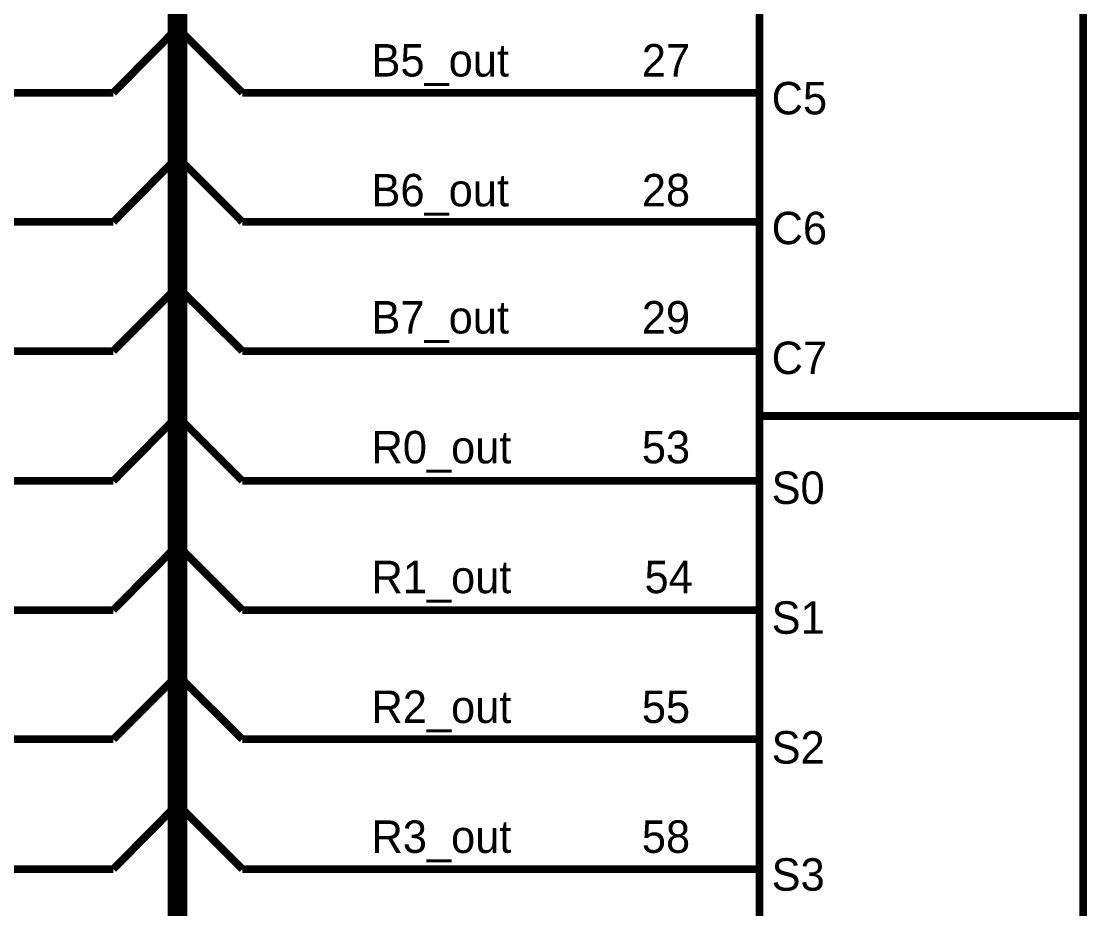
# Model space of a CAD drawing. Header units: inches. Extents: x 0 to 841, y 0 to 594.
# Drawn here: x 596.47 to 637.84, y 420.95 to 455.23 of the extents above; entities that cross this region are included whole.
import ezdxf

# ---------------------------------------------------------------- set-up
doc = ezdxf.new("R2010")
doc.units = ezdxf.units.IN
doc.layers.add('Sheet', color=255, linetype='Continuous')

msp = doc.modelspace()

# ---------------------------------------------------------------- linework, layer by layer
at = {"layer": 'Sheet'}
for points in [[(602.502, 519.972, 0.749, 0.749, 0), (602.502, 519.972, 0.749, 0.749, 0), (602.502, 404.998, 0.749, 0.749, 0)], [(637.518, 519.972, 0.3, 0.3, 0), (637.518, 344.976, 0.3, 0.3, 0)], [(600.02, 452.477, 0.3, 0.3, 0), (602.502, 454.985, 0.3, 0.3, 0)], [(605.011, 452.477, 0.3, 0.3, 0), (602.502, 454.985, 0.3, 0.3, 0)], [(572.504, 452.477, 0.3, 0.3, 0), (577.521, 452.477, 0.3, 0.3, 0), (577.521, 452.477, 0.3, 0.3, 0), (600.02, 452.477, 0.3, 0.3, 0)], [(605.011, 452.477, 0.3, 0.3, 0), (620.01, 452.477, 0.3, 0.3, 0)], [(625.001, 452.477, 0.3, 0.3, 0), (620.01, 452.477, 0.3, 0.3, 0)], [(600.02, 447.486, 0.3, 0.3, 0), (602.502, 449.994, 0.3, 0.3, 0)], [(605.011, 447.486, 0.3, 0.3, 0), (602.502, 449.994, 0.3, 0.3, 0)], [(572.504, 447.486, 0.3, 0.3, 0), (577.521, 447.486, 0.3, 0.3, 0), (577.521, 447.486, 0.3, 0.3, 0), (600.02, 447.486, 0.3, 0.3, 0)], [(620.01, 447.486, 0.3, 0.3, 0), (605.011, 447.486, 0.3, 0.3, 0), (605.011, 447.486, 0.3, 0.3, 0)], [(625.001, 447.486, 0.3, 0.3, 0), (620.01, 447.486, 0.3, 0.3, 0)], [(600.02, 442.495, 0.3, 0.3, 0), (602.502, 444.977, 0.3, 0.3, 0)], [(605.011, 442.495, 0.3, 0.3, 0), (602.502, 444.977, 0.3, 0.3, 0)], [(572.504, 442.495, 0.3, 0.3, 0), (577.521, 442.495, 0.3, 0.3, 0), (577.521, 442.495, 0.3, 0.3, 0), (600.02, 442.495, 0.3, 0.3, 0)], [(605.011, 442.495, 0.3, 0.3, 0), (620.01, 442.495, 0.3, 0.3, 0)], [(625.001, 442.495, 0.3, 0.3, 0), (620.01, 442.495, 0.3, 0.3, 0)], [(600.02, 437.478, 0.3, 0.3, 0), (602.502, 439.986, 0.3, 0.3, 0)], [(605.011, 437.478, 0.3, 0.3, 0), (602.502, 439.986, 0.3, 0.3, 0)], [(637.518, 439.986, 0.3, 0.3, 0), (625.001, 439.986, 0.3, 0.3, 0)], [(572.504, 437.478, 0.3, 0.3, 0), (577.521, 437.478, 0.3, 0.3, 0), (577.521, 437.478, 0.3, 0.3, 0), (600.02, 437.478, 0.3, 0.3, 0)], [(605.011, 437.478, 0.3, 0.3, 0), (620.01, 437.478, 0.3, 0.3, 0), (620.01, 437.478, 0.3, 0.3, 0)], [(625.001, 437.478, 0.3, 0.3, 0), (620.01, 437.478, 0.3, 0.3, 0)], [(600.02, 432.487, 0.3, 0.3, 0), (602.502, 434.996, 0.3, 0.3, 0)], [(605.011, 432.487, 0.3, 0.3, 0), (602.502, 434.996, 0.3, 0.3, 0)], [(572.504, 432.487, 0.3, 0.3, 0), (577.521, 432.487, 0.3, 0.3, 0), (577.521, 432.487, 0.3, 0.3, 0), (600.02, 432.487, 0.3, 0.3, 0)], [(620.01, 432.487, 0.3, 0.3, 0), (605.011, 432.487, 0.3, 0.3, 0)], [(625.001, 432.487, 0.3, 0.3, 0), (620.01, 432.487, 0.3, 0.3, 0)], [(600.02, 427.496, 0.3, 0.3, 0), (602.502, 429.978, 0.3, 0.3, 0)], [(605.011, 427.496, 0.3, 0.3, 0), (602.502, 429.978, 0.3, 0.3, 0)], [(572.504, 427.496, 0.3, 0.3, 0), (600.02, 427.496, 0.3, 0.3, 0)], [(605.011, 427.496, 0.3, 0.3, 0), (620.01, 427.496, 0.3, 0.3, 0)], [(625.001, 427.496, 0.3, 0.3, 0), (620.01, 427.496, 0.3, 0.3, 0)], [(600.02, 422.479, 0.3, 0.3, 0), (602.502, 424.988, 0.3, 0.3, 0)], [(605.011, 422.479, 0.3, 0.3, 0), (602.502, 424.988, 0.3, 0.3, 0)], [(572.504, 422.479, 0.3, 0.3, 0), (577.521, 422.479, 0.3, 0.3, 0), (577.521, 422.479, 0.3, 0.3, 0), (600.02, 422.479, 0.3, 0.3, 0)], [(620.01, 422.479, 0.3, 0.3, 0), (605.011, 422.479, 0.3, 0.3, 0)], [(625.001, 422.479, 0.3, 0.3, 0), (620.01, 422.479, 0.3, 0.3, 0)]]:
    msp.add_lwpolyline(points, format="xyseb", dxfattribs=at)
msp.add_lwpolyline([(625.001, 519.972, 0.3, 0.3, 0), (665.008, 519.972, 0.3, 0.3, 0), (665.008, 344.976, 0.3, 0.3, 0), (625.001, 344.976, 0.3, 0.3, 0), (625.001, 519.972, 0.3, 0.3, 0)], format="xyseb", close=True, dxfattribs=at)

# ---------------------------------------------------------------- texts
for s, p in [('B5_out', (610.002, 453.104)), ('27', (620.454, 453.104)), ('C5', (625.472, 451.641)), ('B6_out', (610.002, 448.087)), ('28', (620.454, 448.087)), ('C6', (625.472, 446.624)), ('B7_out', (610.002, 443.174)), ('29', (620.454, 443.174)), ('C7', (625.472, 441.607)), ('R0_out', (610.002, 438.157)), ('53', (620.454, 438.157)), ('S0', (625.472, 436.589)), ('R1_out', (610.002, 433.14)), ('54', (620.559, 433.14)), ('S1', (625.472, 431.572)), ('R2_out', (610.002, 428.123)), ('55', (620.454, 428.123)), ('S2', (625.472, 426.555)), ('R3_out', (610.002, 423.106)), ('58', (620.454, 423.106)), ('S3', (625.472, 421.643))]:
    msp.add_text(s, height=1.2543, dxfattribs=at).set_placement(p)

doc.saveas('drawing.dxf')
